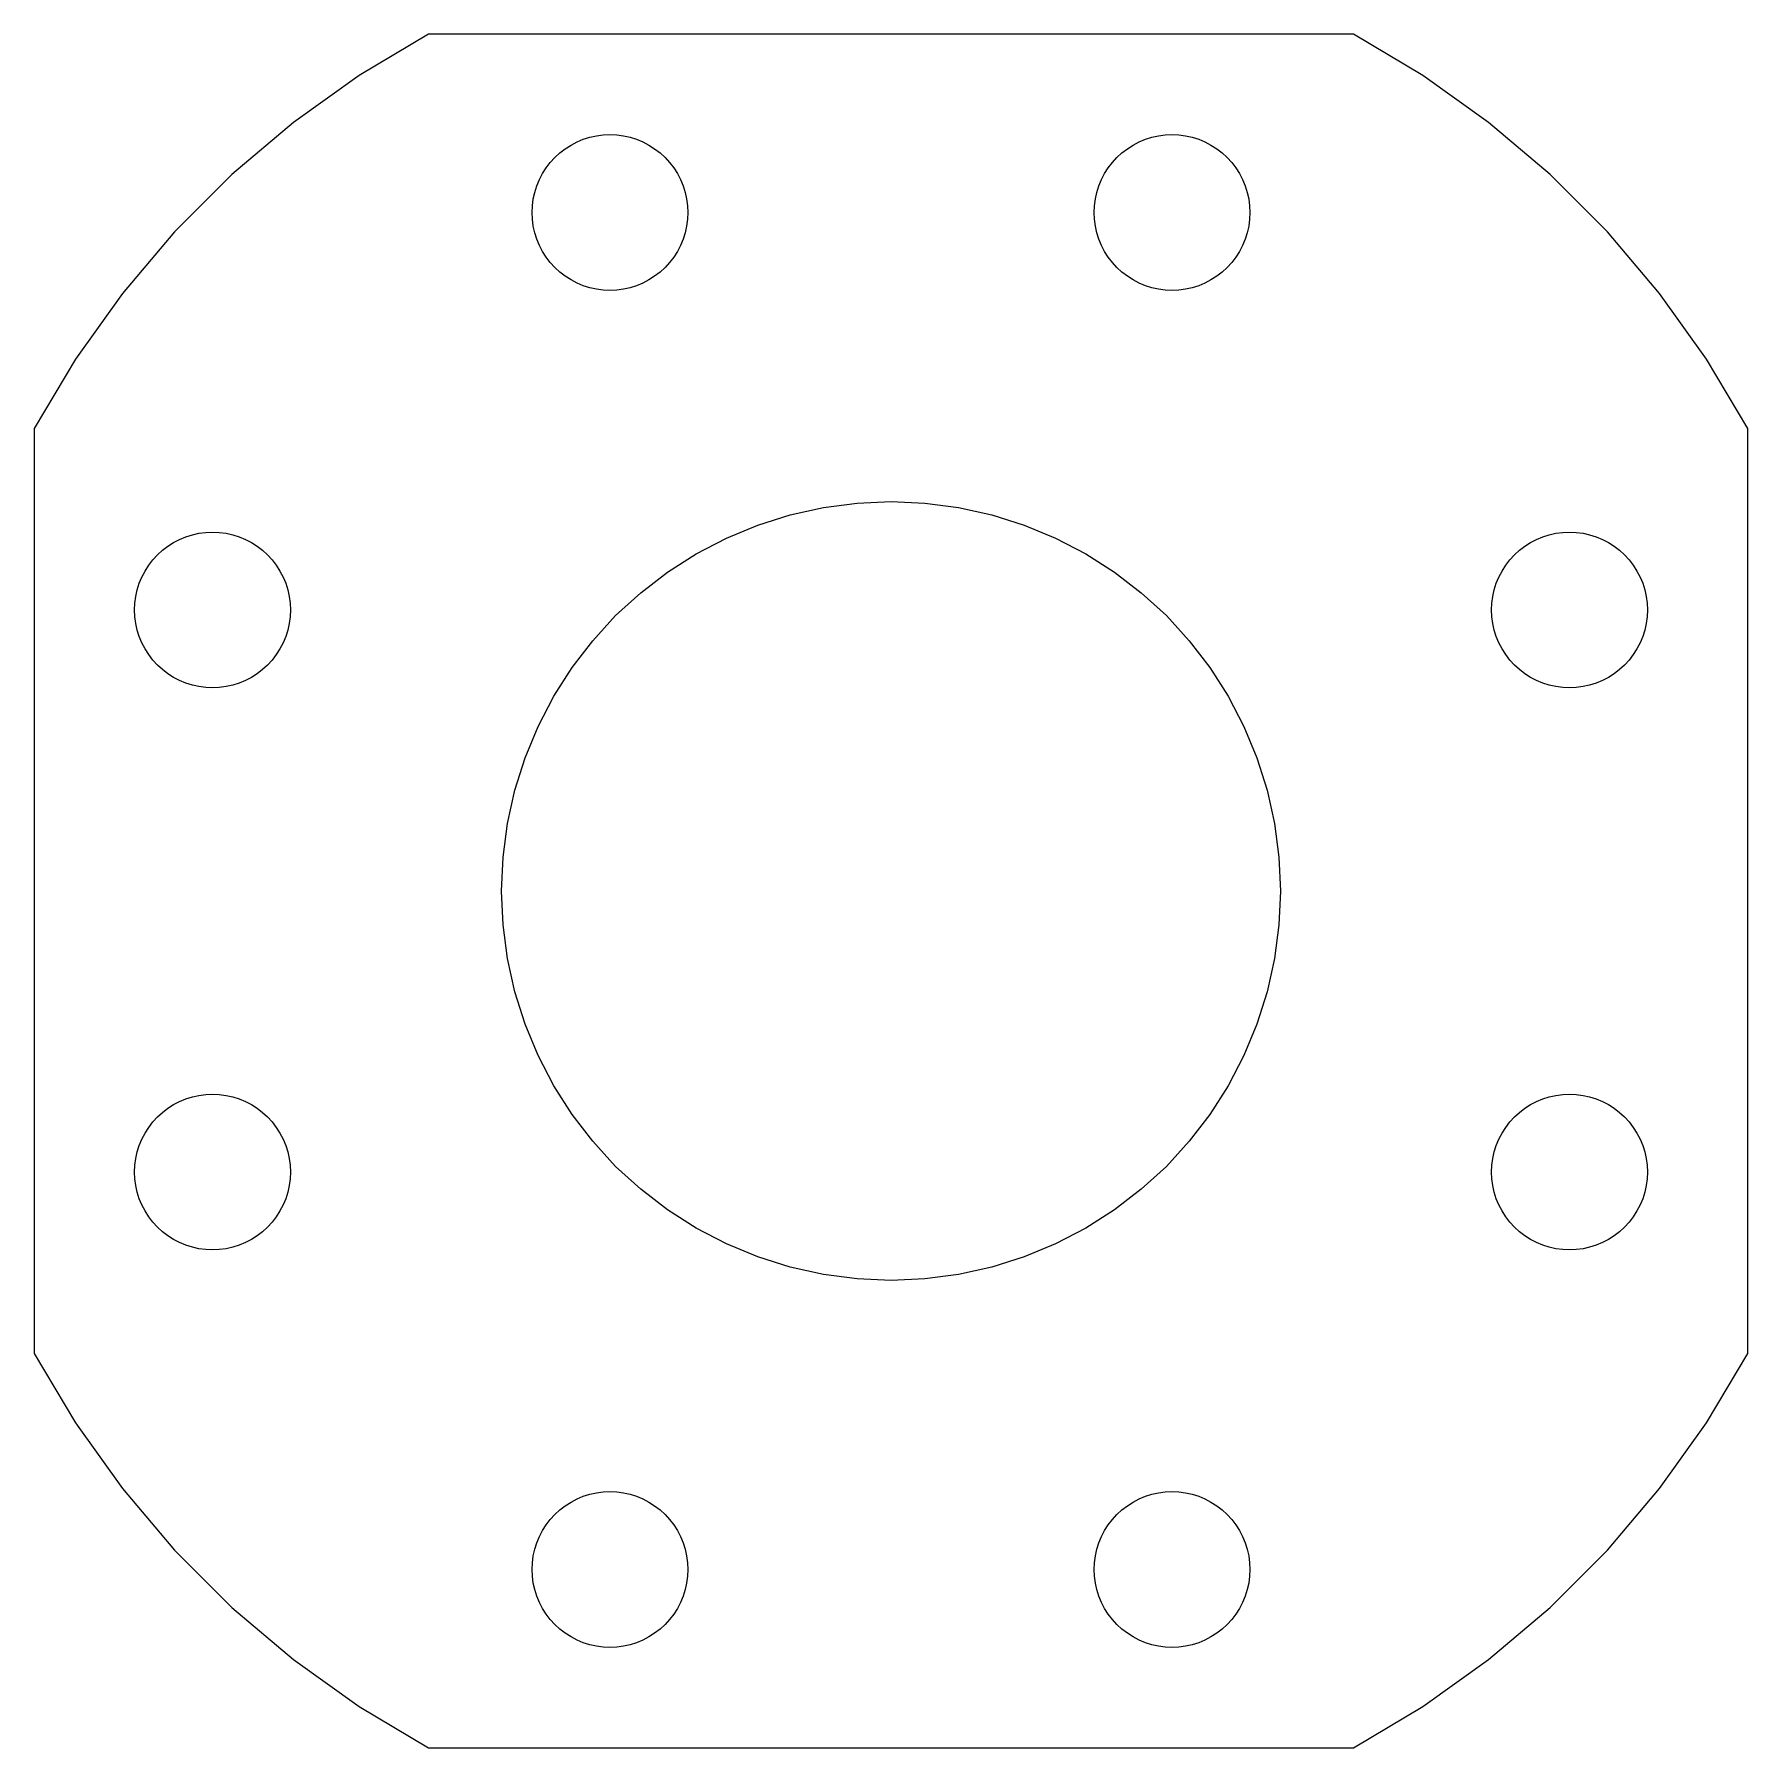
# Model space of a CAD drawing. Extents: x 54.2 to 98.2, y 148.8 to 192.8.
import ezdxf

# ---------------------------------------------------------------- set-up
doc = ezdxf.new("R2010")
doc.units = 0
doc.layers.add('SHEET_VIEW_1_DRAWING_1', color=7, linetype='CONTINUOUS')

msp = doc.modelspace()

# ---------------------------------------------------------------- linework, layer by layer
at = {"layer": 'SHEET_VIEW_1_DRAWING_1', "color": 7}
for points in [[(64.357815, 192.785144), (62.575004, 191.72511)], [(88.106499, 192.785144), (64.357815, 192.785144)], [(89.889311, 191.72511), (88.106499, 192.785144)], [(62.575004, 191.72511), (60.886199, 190.520939)], [(91.578115, 190.520939), (89.889311, 191.72511)], [(60.886199, 190.520939), (59.303026, 189.180919), (57.836382, 187.714275)], [(93.161288, 189.180919), (91.578115, 190.520939)], [(67.283388, 189.207843), (67.377135, 189.354996), (67.48335, 189.493418), (67.601225, 189.622056), (67.729864, 189.739931), (67.868286, 189.846147), (68.015439, 189.939894), (68.170203, 190.020458), (68.331399, 190.087228), (68.497801, 190.139694), (68.668143, 190.177458), (68.841128, 190.200232), (69.015439, 190.207843), (69.18975, 190.200232), (69.362735, 190.177458), (69.533077, 190.139694)], [(69.533077, 190.139694), (69.699479, 190.087228)], [(69.699479, 190.087228), (69.860676, 190.020458)], [(81.916786, 189.493418), (82.034661, 189.622056), (82.1633, 189.739931), (82.301722, 189.846147), (82.448875, 189.939894), (82.603639, 190.020458), (82.764835, 190.087228), (82.931237, 190.139694)], [(82.931237, 190.139694), (83.101579, 190.177458)], [(83.101579, 190.177458), (83.274564, 190.200232)], [(83.274564, 190.200232), (83.448875, 190.207843)], [(83.448875, 190.207843), (83.623186, 190.200232)], [(83.623186, 190.200232), (83.796171, 190.177458)], [(83.796171, 190.177458), (83.966513, 190.139694)], [(83.966513, 190.139694), (84.132915, 190.087228)], [(84.132915, 190.087228), (84.294112, 190.020458)], [(69.860676, 190.020458), (70.015439, 189.939894)], [(70.015439, 189.939894), (70.162592, 189.846147)], [(70.162592, 189.846147), (70.301014, 189.739931)], [(70.301014, 189.739931), (70.429653, 189.622056)], [(84.294112, 190.020458), (84.448875, 189.939894)], [(84.448875, 189.939894), (84.596028, 189.846147)], [(84.596028, 189.846147), (84.73445, 189.739931)], [(84.73445, 189.739931), (84.863089, 189.622056)], [(67.202823, 189.053079), (67.283388, 189.207843)], [(70.429653, 189.622056), (70.547528, 189.493418)], [(70.547528, 189.493418), (70.653743, 189.354996)], [(70.653743, 189.354996), (70.74749, 189.207843)], [(70.74749, 189.207843), (70.828055, 189.053079)], [(81.63626, 189.053079), (81.716824, 189.207843)], [(81.716824, 189.207843), (81.810571, 189.354996)], [(81.810571, 189.354996), (81.916786, 189.493418)], [(84.863089, 189.622056), (84.980964, 189.493418)], [(84.980964, 189.493418), (85.087179, 189.354996)], [(85.087179, 189.354996), (85.180926, 189.207843)], [(85.180926, 189.207843), (85.261491, 189.053079)], [(67.083587, 188.725481), (67.136054, 188.891883)], [(67.136054, 188.891883), (67.202823, 189.053079)], [(70.828055, 189.053079), (70.894824, 188.891883)], [(70.894824, 188.891883), (70.947291, 188.725481)], [(81.517023, 188.725481), (81.56949, 188.891883)], [(81.56949, 188.891883), (81.63626, 189.053079)], [(85.261491, 189.053079), (85.32826, 188.891883)], [(85.32826, 188.891883), (85.380727, 188.725481)], [(94.627932, 187.714275), (93.161288, 189.180919)], [(67.015439, 188.207843), (67.02305, 188.382154)], [(67.02305, 188.382154), (67.045823, 188.555139)], [(67.045823, 188.555139), (67.083587, 188.725481)], [(70.947291, 188.725481), (70.985055, 188.555139)], [(70.985055, 188.555139), (71.007829, 188.382154)], [(71.007829, 188.382154), (71.015439, 188.207843)], [(81.448875, 188.207843), (81.456486, 188.382154)], [(81.456486, 188.382154), (81.47926, 188.555139)], [(81.47926, 188.555139), (81.517023, 188.725481)], [(85.380727, 188.725481), (85.418491, 188.555139)], [(85.418491, 188.555139), (85.441265, 188.382154)], [(85.441265, 188.382154), (85.448875, 188.207843)], [(67.02305, 188.033531), (67.015439, 188.207843)], [(67.045823, 187.860546), (67.02305, 188.033531)], [(71.007829, 188.033531), (70.985055, 187.860546)], [(71.015439, 188.207843), (71.007829, 188.033531)], [(81.456486, 188.033531), (81.448875, 188.207843)], [(81.47926, 187.860546), (81.456486, 188.033531)], [(85.441265, 188.033531), (85.418491, 187.860546)], [(85.448875, 188.207843), (85.441265, 188.033531)], [(57.836382, 187.714275), (56.496363, 186.131102)], [(67.083587, 187.690205), (67.045823, 187.860546)], [(67.136054, 187.523802), (67.083587, 187.690205)], [(67.202823, 187.362606), (67.136054, 187.523802)], [(70.894824, 187.523802), (70.828055, 187.362606)], [(70.947291, 187.690205), (70.894824, 187.523802)], [(70.985055, 187.860546), (70.947291, 187.690205)], [(81.517023, 187.690205), (81.47926, 187.860546)], [(81.56949, 187.523802), (81.517023, 187.690205)], [(81.63626, 187.362606), (81.56949, 187.523802)], [(85.32826, 187.523802), (85.261491, 187.362606)], [(85.380727, 187.690205), (85.32826, 187.523802)], [(85.418491, 187.860546), (85.380727, 187.690205)], [(95.967951, 186.131102), (94.627932, 187.714275)], [(67.283388, 187.207843), (67.202823, 187.362606)], [(67.377135, 187.06069), (67.283388, 187.207843)], [(67.48335, 186.922267), (67.377135, 187.06069)], [(70.74749, 187.207843), (70.653743, 187.06069), (70.547528, 186.922267)], [(70.828055, 187.362606), (70.74749, 187.207843)], [(81.716824, 187.207843), (81.63626, 187.362606)], [(81.810571, 187.06069), (81.716824, 187.207843)], [(82.603639, 186.395227), (82.448875, 186.475792), (82.301722, 186.569538), (82.1633, 186.675754), (82.034661, 186.793629), (81.916786, 186.922267), (81.810571, 187.06069)], [(85.180926, 187.207843), (85.087179, 187.06069), (84.980964, 186.922267), (84.863089, 186.793629), (84.73445, 186.675754), (84.596028, 186.569538), (84.448875, 186.475792), (84.294112, 186.395227), (84.132915, 186.328457), (83.966513, 186.275991), (83.796171, 186.238227), (83.623186, 186.215453), (83.448875, 186.207843)], [(85.261491, 187.362606), (85.180926, 187.207843)], [(67.601225, 186.793629), (67.48335, 186.922267)], [(67.729864, 186.675754), (67.601225, 186.793629)], [(67.868286, 186.569538), (67.729864, 186.675754)], [(68.015439, 186.475792), (67.868286, 186.569538)], [(70.301014, 186.675754), (70.162592, 186.569538), (70.015439, 186.475792)], [(70.429653, 186.793629), (70.301014, 186.675754)], [(70.547528, 186.922267), (70.429653, 186.793629)], [(56.496363, 186.131102), (55.292192, 184.442297), (54.232157, 182.659486)], [(68.170203, 186.395227), (68.015439, 186.475792)], [(68.331399, 186.328457), (68.170203, 186.395227)], [(68.497801, 186.275991), (68.331399, 186.328457)], [(68.668143, 186.238227), (68.497801, 186.275991)], [(69.699479, 186.328457), (69.533077, 186.275991), (69.362735, 186.238227), (69.18975, 186.215453), (69.015439, 186.207843), (68.841128, 186.215453), (68.668143, 186.238227)], [(69.860676, 186.395227), (69.699479, 186.328457)], [(70.015439, 186.475792), (69.860676, 186.395227)], [(82.764835, 186.328457), (82.603639, 186.395227)], [(82.931237, 186.275991), (82.764835, 186.328457)], [(83.101579, 186.238227), (82.931237, 186.275991)], [(83.274564, 186.215453), (83.101579, 186.238227)], [(83.448875, 186.207843), (83.274564, 186.215453)], [(97.172123, 184.442297), (95.967951, 186.131102)], [(98.232157, 182.659486), (97.172123, 184.442297)], [(54.232157, 182.659486), (54.232157, 158.910802)], [(98.232157, 158.910802), (98.232157, 182.659486)], [(72.811956, 180.18207), (73.643967, 180.444402)], [(73.643967, 180.444402), (74.495675, 180.633222)], [(74.495675, 180.633222), (75.3606, 180.747091)], [(75.3606, 180.747091), (76.232157, 180.785144)], [(76.232157, 180.785144), (77.103715, 180.747091)], [(77.103715, 180.747091), (77.968639, 180.633222)], [(77.968639, 180.633222), (78.820348, 180.444402)], [(78.820348, 180.444402), (79.652358, 180.18207)], [(58.29182, 179.933714), (58.462162, 179.971478)], [(58.462162, 179.971478), (58.635147, 179.994251)], [(58.635147, 179.994251), (58.809458, 180.001862)], [(58.809458, 180.001862), (58.98377, 179.994251)], [(58.98377, 179.994251), (59.156755, 179.971478)], [(59.156755, 179.971478), (59.327097, 179.933714)], [(72.005974, 179.848222), (72.811956, 180.18207)], [(79.652358, 180.18207), (80.45834, 179.848222)], [(93.137218, 179.933714), (93.307559, 179.971478)], [(93.307559, 179.971478), (93.480544, 179.994251)], [(93.480544, 179.994251), (93.654855, 180.001862)], [(93.654855, 180.001862), (93.829167, 179.994251)], [(93.829167, 179.994251), (94.002152, 179.971478)], [(94.002152, 179.971478), (94.172494, 179.933714)], [(57.395245, 179.416076), (57.523883, 179.533951)], [(57.523883, 179.533951), (57.662306, 179.640166)], [(57.662306, 179.640166), (57.809459, 179.733913)], [(57.809459, 179.733913), (57.964222, 179.814478)], [(57.964222, 179.814478), (58.125418, 179.881247)], [(58.125418, 179.881247), (58.29182, 179.933714)], [(59.327097, 179.933714), (59.493499, 179.881247)], [(59.493499, 179.881247), (59.654695, 179.814478)], [(59.654695, 179.814478), (59.809458, 179.733913)], [(59.809458, 179.733913), (59.956611, 179.640166)], [(59.956611, 179.640166), (60.095034, 179.533951)], [(60.095034, 179.533951), (60.223672, 179.416076)], [(71.232157, 179.445398), (72.005974, 179.848222)], [(80.45834, 179.848222), (81.232157, 179.445398)], [(92.240642, 179.416076), (92.36928, 179.533951)], [(92.36928, 179.533951), (92.507703, 179.640166)], [(92.507703, 179.640166), (92.654855, 179.733913)], [(92.654855, 179.733913), (92.809619, 179.814478)], [(92.809619, 179.814478), (92.970815, 179.881247)], [(92.970815, 179.881247), (93.137218, 179.933714)], [(94.172494, 179.933714), (94.338896, 179.881247)], [(94.338896, 179.881247), (94.500092, 179.814478)], [(94.500092, 179.814478), (94.654855, 179.733913)], [(94.654855, 179.733913), (94.802008, 179.640166)], [(94.802008, 179.640166), (94.940431, 179.533951)], [(94.940431, 179.533951), (95.069069, 179.416076)], [(57.077408, 179.001862), (57.171155, 179.149015)], [(57.171155, 179.149015), (57.27737, 179.287437)], [(57.27737, 179.287437), (57.395245, 179.416076)], [(60.223672, 179.416076), (60.341547, 179.287437)], [(60.341547, 179.287437), (60.447763, 179.149015)], [(60.447763, 179.149015), (60.541509, 179.001862)], [(70.496393, 178.976665), (71.232157, 179.445398)], [(81.232157, 179.445398), (81.967921, 178.976665)], [(91.922805, 179.001862), (92.016551, 179.149015)], [(92.016551, 179.149015), (92.122767, 179.287437)], [(92.122767, 179.287437), (92.240642, 179.416076)], [(95.069069, 179.416076), (95.186944, 179.287437)], [(95.186944, 179.287437), (95.29316, 179.149015)], [(95.29316, 179.149015), (95.386906, 179.001862)], [(56.877607, 178.5195), (56.930073, 178.685903)], [(56.930073, 178.685903), (56.996843, 178.847099)], [(56.996843, 178.847099), (57.077408, 179.001862)], [(60.541509, 179.001862), (60.622074, 178.847099)], [(60.622074, 178.847099), (60.688844, 178.685903)], [(60.688844, 178.685903), (60.74131, 178.5195)], [(69.804281, 178.445589), (70.496393, 178.976665)], [(81.967921, 178.976665), (82.660033, 178.445589)], [(91.662466, 178.176174), (91.68524, 178.349158), (91.723004, 178.5195), (91.77547, 178.685903), (91.84224, 178.847099), (91.922805, 179.001862)], [(95.386906, 179.001862), (95.467471, 178.847099)], [(95.467471, 178.847099), (95.534241, 178.685903)], [(95.534241, 178.685903), (95.586707, 178.5195)], [(56.817069, 178.176174), (56.839843, 178.349158)], [(56.839843, 178.349158), (56.877607, 178.5195)], [(60.74131, 178.5195), (60.779074, 178.349158)], [(60.779074, 178.349158), (60.801848, 178.176174)], [(69.161089, 177.856212), (69.804281, 178.445589)], [(82.660033, 178.445589), (83.303225, 177.856212)], [(95.586707, 178.5195), (95.624471, 178.349158)], [(95.624471, 178.349158), (95.647245, 178.176174)], [(56.809459, 178.001862), (56.817069, 178.176174)], [(56.817069, 177.827551), (56.809459, 178.001862)], [(56.839843, 177.654566), (56.817069, 177.827551)], [(60.801848, 177.827551), (60.779074, 177.654566)], [(60.801848, 178.176174), (60.809458, 178.001862)], [(60.809458, 178.001862), (60.801848, 177.827551)], [(68.571713, 177.21302), (69.161089, 177.856212)], [(83.303225, 177.856212), (83.892601, 177.21302)], [(91.654855, 178.001862), (91.662466, 178.176174)], [(91.68524, 177.654566), (91.662466, 177.827551), (91.654855, 178.001862)], [(95.647245, 177.827551), (95.624471, 177.654566)], [(95.647245, 178.176174), (95.654856, 178.001862)], [(95.654856, 178.001862), (95.647245, 177.827551)], [(56.877607, 177.484224), (56.839843, 177.654566)], [(56.930073, 177.317822), (56.877607, 177.484224)], [(60.74131, 177.484224), (60.688844, 177.317822)], [(60.779074, 177.654566), (60.74131, 177.484224)], [(91.723004, 177.484224), (91.68524, 177.654566)], [(91.77547, 177.317822), (91.723004, 177.484224)], [(95.586707, 177.484224), (95.534241, 177.317822)], [(95.624471, 177.654566), (95.586707, 177.484224)], [(56.996843, 177.156626), (56.930073, 177.317822)], [(57.077408, 177.001862), (56.996843, 177.156626)], [(57.171155, 176.854709), (57.077408, 177.001862)], [(60.541509, 177.001862), (60.447763, 176.854709)], [(60.622074, 177.156626), (60.541509, 177.001862)], [(60.688844, 177.317822), (60.622074, 177.156626)], [(68.040637, 176.520908), (68.571713, 177.21302)], [(83.892601, 177.21302), (84.423678, 176.520908)], [(91.922805, 177.001862), (91.84224, 177.156626), (91.77547, 177.317822)], [(92.016551, 176.854709), (91.922805, 177.001862)], [(95.534241, 177.317822), (95.467471, 177.156626), (95.386906, 177.001862), (95.29316, 176.854709), (95.186944, 176.716287), (95.069069, 176.587649), (94.940431, 176.469773), (94.802008, 176.363558), (94.654855, 176.269811), (94.500092, 176.189247), (94.338896, 176.122477), (94.172494, 176.07001), (94.002152, 176.032247), (93.829167, 176.009473), (93.654855, 176.001862)], [(57.27737, 176.716287), (57.171155, 176.854709)], [(57.395245, 176.587649), (57.27737, 176.716287)], [(57.523883, 176.469773), (57.395245, 176.587649)], [(57.662306, 176.363558), (57.523883, 176.469773)], [(60.095034, 176.469773), (59.956611, 176.363558), (59.809458, 176.269811)], [(60.223672, 176.587649), (60.095034, 176.469773)], [(60.341547, 176.716287), (60.223672, 176.587649)], [(60.447763, 176.854709), (60.341547, 176.716287)], [(67.571903, 175.785144), (68.040637, 176.520908)], [(84.423678, 176.520908), (84.892411, 175.785144)], [(92.122767, 176.716287), (92.016551, 176.854709)], [(92.36928, 176.469773), (92.240642, 176.587649), (92.122767, 176.716287)], [(92.507703, 176.363558), (92.36928, 176.469773)], [(57.809459, 176.269811), (57.662306, 176.363558)], [(57.964222, 176.189247), (57.809459, 176.269811)], [(58.125418, 176.122477), (57.964222, 176.189247)], [(58.29182, 176.07001), (58.125418, 176.122477)], [(58.462162, 176.032247), (58.29182, 176.07001)], [(58.635147, 176.009473), (58.462162, 176.032247)], [(58.809458, 176.001862), (58.635147, 176.009473)], [(58.98377, 176.009473), (58.809458, 176.001862)], [(59.156755, 176.032247), (58.98377, 176.009473)], [(59.327097, 176.07001), (59.156755, 176.032247)], [(59.493499, 176.122477), (59.327097, 176.07001)], [(59.654695, 176.189247), (59.493499, 176.122477)], [(59.809458, 176.269811), (59.654695, 176.189247)], [(92.654855, 176.269811), (92.507703, 176.363558)], [(92.809619, 176.189247), (92.654855, 176.269811)], [(92.970815, 176.122477), (92.809619, 176.189247)], [(93.137218, 176.07001), (92.970815, 176.122477)], [(93.307559, 176.032247), (93.137218, 176.07001)], [(93.480544, 176.009473), (93.307559, 176.032247)], [(93.654855, 176.001862), (93.480544, 176.009473)], [(67.169079, 175.011327), (67.571903, 175.785144)], [(84.892411, 175.785144), (85.295235, 175.011327)], [(66.835231, 174.205346), (67.169079, 175.011327)], [(85.295235, 175.011327), (85.629083, 174.205346)], [(66.572899, 173.373334), (66.835231, 174.205346)], [(85.629083, 174.205346), (85.891415, 173.373334)], [(66.384079, 172.521626), (66.572899, 173.373334)], [(85.891415, 173.373334), (86.080235, 172.521626)], [(66.27021, 171.656701), (66.384079, 172.521626)], [(86.080235, 172.521626), (86.194104, 171.656701)], [(66.232157, 170.785144), (66.27021, 171.656701)], [(86.194104, 171.656701), (86.232157, 170.785144)], [(66.27021, 169.913587), (66.232157, 170.785144)], [(86.232157, 170.785144), (86.194104, 169.913587)], [(66.384079, 169.048662), (66.27021, 169.913587)], [(86.194104, 169.913587), (86.080235, 169.048662)], [(66.572899, 168.196954), (66.384079, 169.048662)], [(86.080235, 169.048662), (85.891415, 168.196954)], [(66.835231, 167.364943), (66.572899, 168.196954)], [(85.891415, 168.196954), (85.629083, 167.364943)], [(67.169079, 166.558962), (66.835231, 167.364943)], [(85.629083, 167.364943), (85.295235, 166.558962)], [(67.571903, 165.785144), (67.169079, 166.558962)], [(85.295235, 166.558962), (84.892411, 165.785144)], [(56.996843, 164.413663), (57.077408, 164.568426), (57.171155, 164.715579), (57.27737, 164.854001), (57.395245, 164.98264), (57.523883, 165.100515), (57.662306, 165.20673), (57.809459, 165.300477), (57.964222, 165.381042), (58.125418, 165.447811), (58.29182, 165.500278), (58.462162, 165.538042), (58.635147, 165.560815), (58.809458, 165.568426), (58.98377, 165.560815), (59.156755, 165.538042), (59.327097, 165.500278)], [(59.327097, 165.500278), (59.493499, 165.447811)], [(59.493499, 165.447811), (59.654695, 165.381042)], [(68.040637, 165.04938), (67.571903, 165.785144)], [(84.892411, 165.785144), (84.423678, 165.04938)], [(92.809619, 165.381042), (92.970815, 165.447811)], [(92.970815, 165.447811), (93.137218, 165.500278)], [(93.137218, 165.500278), (93.307559, 165.538042)], [(93.307559, 165.538042), (93.480544, 165.560815)], [(93.480544, 165.560815), (93.654855, 165.568426)], [(93.654855, 165.568426), (93.829167, 165.560815)], [(93.829167, 165.560815), (94.002152, 165.538042)], [(94.002152, 165.538042), (94.172494, 165.500278)], [(94.172494, 165.500278), (94.338896, 165.447811)], [(94.338896, 165.447811), (94.500092, 165.381042)], [(59.654695, 165.381042), (59.809458, 165.300477)], [(59.809458, 165.300477), (59.956611, 165.20673)], [(59.956611, 165.20673), (60.095034, 165.100515)], [(60.095034, 165.100515), (60.223672, 164.98264), (60.341547, 164.854001)], [(68.571713, 164.357268), (68.040637, 165.04938)], [(84.423678, 165.04938), (83.892601, 164.357268)], [(92.240642, 164.98264), (92.36928, 165.100515)], [(92.36928, 165.100515), (92.507703, 165.20673)], [(92.507703, 165.20673), (92.654855, 165.300477)], [(92.654855, 165.300477), (92.809619, 165.381042)], [(94.500092, 165.381042), (94.654855, 165.300477)], [(94.654855, 165.300477), (94.802008, 165.20673)], [(94.802008, 165.20673), (94.940431, 165.100515)], [(94.940431, 165.100515), (95.069069, 164.98264)], [(60.341547, 164.854001), (60.447763, 164.715579)], [(60.447763, 164.715579), (60.541509, 164.568426)], [(60.541509, 164.568426), (60.622074, 164.413663), (60.688844, 164.252466)], [(91.84224, 164.413663), (91.922805, 164.568426)], [(91.922805, 164.568426), (92.016551, 164.715579)], [(92.016551, 164.715579), (92.122767, 164.854001)], [(92.122767, 164.854001), (92.240642, 164.98264)], [(95.069069, 164.98264), (95.186944, 164.854001)], [(95.186944, 164.854001), (95.29316, 164.715579)], [(95.29316, 164.715579), (95.386906, 164.568426)], [(95.386906, 164.568426), (95.467471, 164.413663)], [(56.817069, 163.742738), (56.839843, 163.915722), (56.877607, 164.086064), (56.930073, 164.252466)], [(56.930073, 164.252466), (56.996843, 164.413663)], [(60.688844, 164.252466), (60.74131, 164.086064)], [(69.161089, 163.714076), (68.571713, 164.357268)], [(83.892601, 164.357268), (83.303225, 163.714076)], [(91.723004, 164.086064), (91.77547, 164.252466)], [(91.77547, 164.252466), (91.84224, 164.413663)], [(95.467471, 164.413663), (95.534241, 164.252466)], [(95.534241, 164.252466), (95.586707, 164.086064)], [(56.809459, 163.568426), (56.817069, 163.742738)], [(60.74131, 164.086064), (60.779074, 163.915722)], [(60.779074, 163.915722), (60.801848, 163.742738)], [(60.801848, 163.742738), (60.809458, 163.568426)], [(69.804281, 163.1247), (69.161089, 163.714076)], [(83.303225, 163.714076), (82.660033, 163.1247)], [(93.654855, 161.568426), (93.480544, 161.576037), (93.307559, 161.598811), (93.137218, 161.636574), (92.970815, 161.689041), (92.809619, 161.755811), (92.654855, 161.836375), (92.507703, 161.930122), (92.36928, 162.036337), (92.240642, 162.154213), (92.122767, 162.282851), (92.016551, 162.421273), (91.922805, 162.568426), (91.84224, 162.72319), (91.77547, 162.884386), (91.723004, 163.050788), (91.68524, 163.22113), (91.662466, 163.394114), (91.654855, 163.568426), (91.662466, 163.742738), (91.68524, 163.915722)], [(91.68524, 163.915722), (91.723004, 164.086064)], [(95.586707, 164.086064), (95.624471, 163.915722)], [(95.624471, 163.915722), (95.647245, 163.742738)], [(95.647245, 163.742738), (95.654856, 163.568426)], [(56.817069, 163.394114), (56.809459, 163.568426)], [(56.839843, 163.22113), (56.817069, 163.394114)], [(60.801848, 163.394114), (60.779074, 163.22113), (60.74131, 163.050788)], [(60.809458, 163.568426), (60.801848, 163.394114)], [(95.647245, 163.394114), (95.624471, 163.22113)], [(95.654856, 163.568426), (95.647245, 163.394114)], [(56.877607, 163.050788), (56.839843, 163.22113)], [(56.930073, 162.884386), (56.877607, 163.050788)], [(56.996843, 162.72319), (56.930073, 162.884386)], [(60.688844, 162.884386), (60.622074, 162.72319)], [(60.74131, 163.050788), (60.688844, 162.884386)], [(70.496393, 162.593624), (69.804281, 163.1247)], [(82.660033, 163.1247), (81.967921, 162.593624)], [(95.534241, 162.884386), (95.467471, 162.72319)], [(95.586707, 163.050788), (95.534241, 162.884386)], [(95.624471, 163.22113), (95.586707, 163.050788)], [(57.077408, 162.568426), (56.996843, 162.72319)], [(57.171155, 162.421273), (57.077408, 162.568426)], [(57.27737, 162.282851), (57.171155, 162.421273)], [(60.447763, 162.421273), (60.341547, 162.282851)], [(60.541509, 162.568426), (60.447763, 162.421273)], [(60.622074, 162.72319), (60.541509, 162.568426)], [(71.232157, 162.12489), (70.496393, 162.593624)], [(81.967921, 162.593624), (81.232157, 162.12489)], [(95.29316, 162.421273), (95.186944, 162.282851)], [(95.386906, 162.568426), (95.29316, 162.421273)], [(95.467471, 162.72319), (95.386906, 162.568426)], [(57.395245, 162.154213), (57.27737, 162.282851)], [(57.523883, 162.036337), (57.395245, 162.154213)], [(57.662306, 161.930122), (57.523883, 162.036337)], [(57.809459, 161.836375), (57.662306, 161.930122)], [(59.956611, 161.930122), (59.809458, 161.836375)], [(60.095034, 162.036337), (59.956611, 161.930122)], [(60.223672, 162.154213), (60.095034, 162.036337)], [(60.341547, 162.282851), (60.223672, 162.154213)], [(72.005974, 161.722066), (71.232157, 162.12489)], [(81.232157, 162.12489), (80.45834, 161.722066)], [(94.802008, 161.930122), (94.654855, 161.836375)], [(94.940431, 162.036337), (94.802008, 161.930122)], [(95.069069, 162.154213), (94.940431, 162.036337)], [(95.186944, 162.282851), (95.069069, 162.154213)], [(57.964222, 161.755811), (57.809459, 161.836375)], [(58.125418, 161.689041), (57.964222, 161.755811)], [(58.29182, 161.636574), (58.125418, 161.689041)], [(58.462162, 161.598811), (58.29182, 161.636574)], [(58.635147, 161.576037), (58.462162, 161.598811)], [(58.809458, 161.568426), (58.635147, 161.576037)], [(58.98377, 161.576037), (58.809458, 161.568426)], [(59.156755, 161.598811), (58.98377, 161.576037)], [(59.327097, 161.636574), (59.156755, 161.598811)], [(59.493499, 161.689041), (59.327097, 161.636574)], [(59.654695, 161.755811), (59.493499, 161.689041)], [(59.809458, 161.836375), (59.654695, 161.755811)], [(72.811956, 161.388218), (72.005974, 161.722066)], [(80.45834, 161.722066), (79.652358, 161.388218)], [(93.829167, 161.576037), (93.654855, 161.568426)], [(94.002152, 161.598811), (93.829167, 161.576037)], [(94.172494, 161.636574), (94.002152, 161.598811)], [(94.338896, 161.689041), (94.172494, 161.636574)], [(94.500092, 161.755811), (94.338896, 161.689041)], [(94.654855, 161.836375), (94.500092, 161.755811)], [(73.643967, 161.125886), (72.811956, 161.388218)], [(74.495675, 160.937067), (73.643967, 161.125886)], [(78.820348, 161.125886), (77.968639, 160.937067)], [(79.652358, 161.388218), (78.820348, 161.125886)], [(75.3606, 160.823197), (74.495675, 160.937067)], [(76.232157, 160.785144), (75.3606, 160.823197)], [(77.103715, 160.823197), (76.232157, 160.785144)], [(77.968639, 160.937067), (77.103715, 160.823197)], [(54.232157, 158.910802), (55.292192, 157.127991)], [(97.172123, 157.127991), (98.232157, 158.910802)], [(55.292192, 157.127991), (56.496363, 155.439186), (57.836382, 153.856013)], [(95.967951, 155.439186), (97.172123, 157.127991)], [(68.497801, 155.294297), (68.668143, 155.332061)], [(68.668143, 155.332061), (68.841128, 155.354835)], [(68.841128, 155.354835), (69.015439, 155.362446), (69.18975, 155.354835), (69.362735, 155.332061)], [(69.362735, 155.332061), (69.533077, 155.294297)], [(82.603639, 155.175061), (82.764835, 155.241831), (82.931237, 155.294297), (83.101579, 155.332061), (83.274564, 155.354835), (83.448875, 155.362446), (83.623186, 155.354835), (83.796171, 155.332061), (83.966513, 155.294297)], [(94.627932, 153.856013), (95.967951, 155.439186)], [(67.601225, 154.776659), (67.729864, 154.894534)], [(67.729864, 154.894534), (67.868286, 155.00075)], [(67.868286, 155.00075), (68.015439, 155.094496)], [(68.015439, 155.094496), (68.170203, 155.175061)], [(68.170203, 155.175061), (68.331399, 155.241831), (68.497801, 155.294297)], [(69.533077, 155.294297), (69.699479, 155.241831)], [(69.699479, 155.241831), (69.860676, 155.175061), (70.015439, 155.094496), (70.162592, 155.00075), (70.301014, 154.894534), (70.429653, 154.776659)], [(81.916786, 154.648021), (82.034661, 154.776659), (82.1633, 154.894534), (82.301722, 155.00075)], [(82.301722, 155.00075), (82.448875, 155.094496)], [(82.448875, 155.094496), (82.603639, 155.175061)], [(83.966513, 155.294297), (84.132915, 155.241831)], [(84.132915, 155.241831), (84.294112, 155.175061)], [(84.294112, 155.175061), (84.448875, 155.094496)], [(84.448875, 155.094496), (84.596028, 155.00075)], [(84.596028, 155.00075), (84.73445, 154.894534)], [(84.73445, 154.894534), (84.863089, 154.776659)], [(67.283388, 154.362446), (67.377135, 154.509598)], [(67.377135, 154.509598), (67.48335, 154.648021)], [(67.48335, 154.648021), (67.601225, 154.776659)], [(70.429653, 154.776659), (70.547528, 154.648021)], [(70.547528, 154.648021), (70.653743, 154.509598)], [(70.653743, 154.509598), (70.74749, 154.362446)], [(81.716824, 154.362446), (81.810571, 154.509598)], [(81.810571, 154.509598), (81.916786, 154.648021)], [(84.863089, 154.776659), (84.980964, 154.648021)], [(84.980964, 154.648021), (85.087179, 154.509598)], [(85.087179, 154.509598), (85.180926, 154.362446)], [(67.083587, 153.880084), (67.136054, 154.046486)], [(67.136054, 154.046486), (67.202823, 154.207682)], [(67.202823, 154.207682), (67.283388, 154.362446)], [(70.74749, 154.362446), (70.828055, 154.207682)], [(70.828055, 154.207682), (70.894824, 154.046486)], [(70.894824, 154.046486), (70.947291, 153.880084)], [(81.517023, 153.880084), (81.56949, 154.046486)], [(81.56949, 154.046486), (81.63626, 154.207682), (81.716824, 154.362446)], [(85.180926, 154.362446), (85.261491, 154.207682)], [(85.261491, 154.207682), (85.32826, 154.046486)], [(85.32826, 154.046486), (85.380727, 153.880084)], [(57.836382, 153.856013), (59.303026, 152.389369)], [(67.015439, 153.362446), (67.02305, 153.536757), (67.045823, 153.709742), (67.083587, 153.880084)], [(70.947291, 153.880084), (70.985055, 153.709742)], [(70.985055, 153.709742), (71.007829, 153.536757)], [(81.47926, 153.015149), (81.456486, 153.188134), (81.448875, 153.362446), (81.456486, 153.536757), (81.47926, 153.709742)], [(81.47926, 153.709742), (81.517023, 153.880084)], [(85.380727, 153.880084), (85.418491, 153.709742)], [(85.418491, 153.709742), (85.441265, 153.536757)], [(93.161288, 152.389369), (94.627932, 153.856013)], [(67.02305, 153.188134), (67.015439, 153.362446)], [(67.045823, 153.015149), (67.02305, 153.188134)], [(71.007829, 153.188134), (70.985055, 153.015149)], [(71.007829, 153.536757), (71.015439, 153.362446)], [(71.015439, 153.362446), (71.007829, 153.188134)], [(85.441265, 153.188134), (85.418491, 153.015149)], [(85.441265, 153.536757), (85.448875, 153.362446)], [(85.448875, 153.362446), (85.441265, 153.188134)], [(67.083587, 152.844808), (67.045823, 153.015149)], [(67.136054, 152.678405), (67.083587, 152.844808)], [(70.947291, 152.844808), (70.894824, 152.678405)], [(70.985055, 153.015149), (70.947291, 152.844808)], [(81.517023, 152.844808), (81.47926, 153.015149)], [(81.56949, 152.678405), (81.517023, 152.844808)], [(85.418491, 153.015149), (85.380727, 152.844808), (85.32826, 152.678405), (85.261491, 152.517209), (85.180926, 152.362445), (85.087179, 152.215293), (84.980964, 152.07687), (84.863089, 151.948232), (84.73445, 151.830357), (84.596028, 151.724141), (84.448875, 151.630395), (84.294112, 151.54983), (84.132915, 151.48306), (83.966513, 151.430594), (83.796171, 151.39283), (83.623186, 151.370056), (83.448875, 151.362445), (83.274564, 151.370056), (83.101579, 151.39283), (82.931237, 151.430594)], [(59.303026, 152.389369), (60.886199, 151.04935)], [(67.202823, 152.517209), (67.136054, 152.678405)], [(67.283388, 152.362445), (67.202823, 152.517209)], [(67.377135, 152.215293), (67.283388, 152.362445)], [(70.74749, 152.362445), (70.653743, 152.215293)], [(70.828055, 152.517209), (70.74749, 152.362445)], [(70.894824, 152.678405), (70.828055, 152.517209)], [(81.63626, 152.517209), (81.56949, 152.678405)], [(81.716824, 152.362445), (81.63626, 152.517209)], [(81.810571, 152.215293), (81.716824, 152.362445)], [(91.578115, 151.04935), (93.161288, 152.389369)], [(67.48335, 152.07687), (67.377135, 152.215293)], [(67.601225, 151.948232), (67.48335, 152.07687)], [(67.729864, 151.830357), (67.601225, 151.948232)], [(67.868286, 151.724141), (67.729864, 151.830357)], [(70.301014, 151.830357), (70.162592, 151.724141)], [(70.429653, 151.948232), (70.301014, 151.830357)], [(70.547528, 152.07687), (70.429653, 151.948232)], [(70.653743, 152.215293), (70.547528, 152.07687)], [(81.916786, 152.07687), (81.810571, 152.215293)], [(82.034661, 151.948232), (81.916786, 152.07687)], [(82.1633, 151.830357), (82.034661, 151.948232)], [(82.301722, 151.724141), (82.1633, 151.830357)], [(68.015439, 151.630395), (67.868286, 151.724141)], [(68.170203, 151.54983), (68.015439, 151.630395)], [(68.331399, 151.48306), (68.170203, 151.54983)], [(68.497801, 151.430594), (68.331399, 151.48306)], [(68.668143, 151.39283), (68.497801, 151.430594)], [(68.841128, 151.370056), (68.668143, 151.39283)], [(69.015439, 151.362445), (68.841128, 151.370056)], [(69.18975, 151.370056), (69.015439, 151.362445)], [(69.362735, 151.39283), (69.18975, 151.370056)], [(69.533077, 151.430594), (69.362735, 151.39283)], [(69.699479, 151.48306), (69.533077, 151.430594)], [(69.860676, 151.54983), (69.699479, 151.48306)], [(70.015439, 151.630395), (69.860676, 151.54983)], [(70.162592, 151.724141), (70.015439, 151.630395)], [(82.448875, 151.630395), (82.301722, 151.724141)], [(82.603639, 151.54983), (82.448875, 151.630395)], [(82.764835, 151.48306), (82.603639, 151.54983)], [(82.931237, 151.430594), (82.764835, 151.48306)], [(60.886199, 151.04935), (62.575004, 149.845178)], [(89.889311, 149.845178), (91.578115, 151.04935)], [(62.575004, 149.845178), (64.357815, 148.785144)], [(88.106499, 148.785144), (89.889311, 149.845178)], [(64.357815, 148.785144), (88.106499, 148.785144)]]:
    msp.add_lwpolyline(points, dxfattribs=at)

doc.saveas('drawing.dxf')
